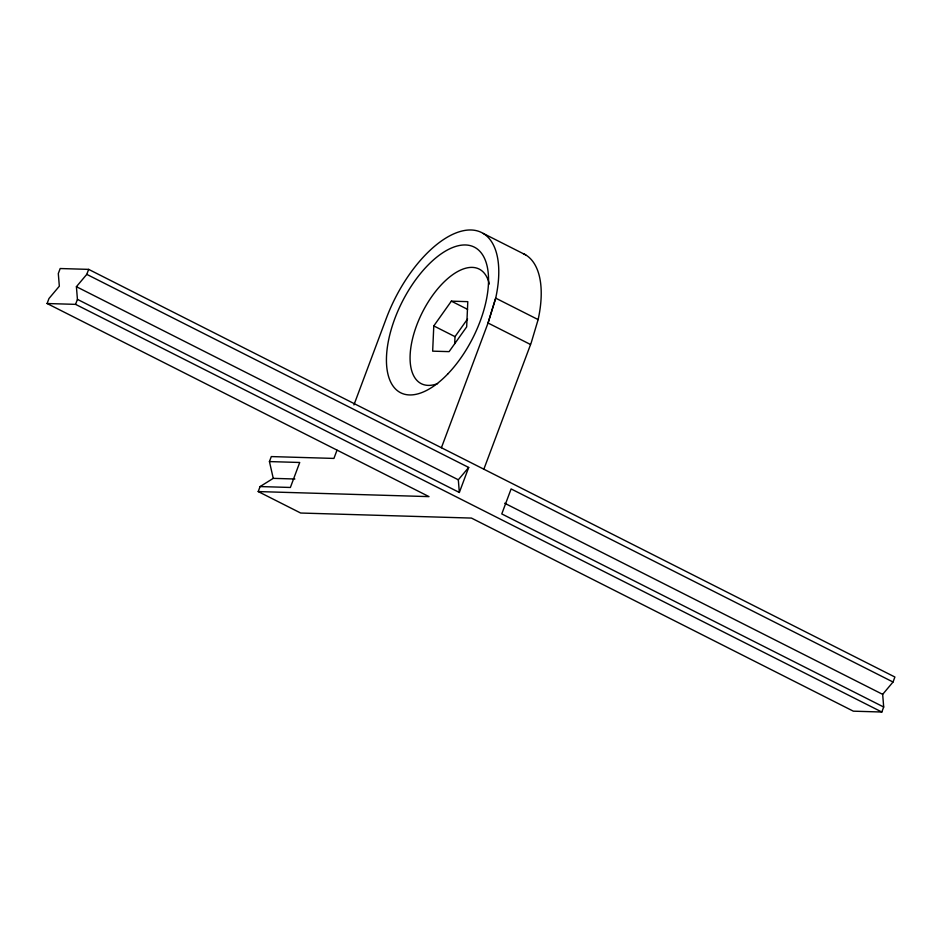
<?xml version="1.0" encoding="UTF-8"?>
<svg xmlns="http://www.w3.org/2000/svg" width="942" height="942" viewBox="0 0 942 942"><rect width="100%" height="100%" fill="white"/><g stroke="black" fill="none" stroke-linecap="round" stroke-linejoin="round"><path stroke-width="1.41" d="M433.791 325.92L432.661 351.154L449.098 351.637L466.667 326.886L467.797 301.652L451.359 301.157L433.791 325.92L455.01 336.647L454.703 343.653M523.257 253.61A97.933 47.595 -63.2 0 1 538.129 319.597L531.17 342.935L483.847 469.21M258.214 491.571L429.01 496.622L47.1 303.524L48.972 298.52L59.334 286.191L58.31 273.533L60.182 268.529L88.654 269.377L894.9 677.027L893.028 682.02L882.666 694.36L883.69 707.018L881.818 712.022L853.346 711.175L471.447 518.076L300.651 513.025L258.214 491.571L260.086 486.567L273.251 478.359L294.881 479.007M47.1 303.524L75.56 304.36L77.432 299.368L76.408 286.698L86.782 274.369L88.654 269.377M273.251 478.359L269.436 461.58L271.308 456.576L333.927 458.424L337 450.194M353.933 404.907L386.267 318.455A97.933 47.595 -63.2 0 1 464.171 230.555A97.933 47.595 -63.2 0 1 495.692 298.143L538.129 319.597M441.409 447.744L488.05 323.012L495.692 298.143L488.05 323.012L530.476 344.478M77.432 299.368L459.343 492.466L468.692 467.467L86.782 274.369M455.01 336.647L467.562 318.961M459.343 492.466L458.318 479.796L468.692 467.467M269.436 461.58L299.721 462.475L290.383 487.461L260.086 486.567M483.258 233.439L525.695 254.893M451.359 301.157L467.585 309.365M893.028 682.02L511.117 488.922L501.78 513.92L883.69 707.018M76.408 286.698L458.318 479.796M504.688 503.24L882.666 694.36M75.56 304.36L881.818 712.022M437.618 383.641A64.197 31.204 -63.2 0 1 423.005 311.107A64.197 31.204 -63.2 0 1 489.287 284.025M447.862 373.88A81.613 39.67 -63.2 0 0 475.628 247.864A81.613 39.67 -63.2 0 0 388.999 338.154A81.613 39.67 -63.2 0 0 447.862 373.88"/></g></svg>
